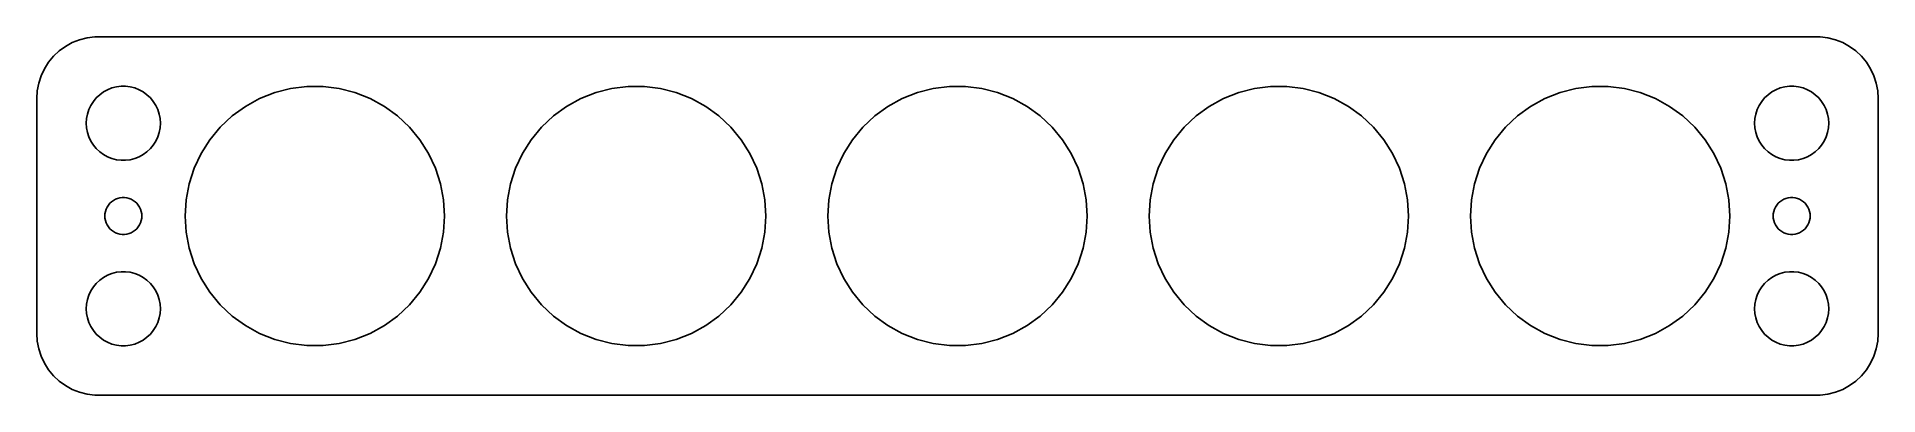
# Model space of a CAD drawing. Header units: metres. Extents: x -74 to 74, y -14 to 14.
import ezdxf

# ---------------------------------------------------------------- set-up
doc = ezdxf.new("R2010")
doc.units = ezdxf.units.M

msp = doc.modelspace()

# ---------------------------------------------------------------- linework, layer by layer
for p, q in [((-72.1791, 13.7216), (-72.6871, 13.3526)), ((-71.6289, 14.0241), (-72.1791, 13.7216)), ((-71.0451, 14.2553), (-71.6289, 14.0241)), ((-70.4369, 14.4114), (-71.0451, 14.2553)), ((-69.8139, 14.4901), (-70.4369, 14.4114)), ((69.8139, 14.4901), (-69.8139, 14.4901)), ((70.4369, 14.4114), (69.8139, 14.4901)), ((71.0451, 14.2553), (70.4369, 14.4114)), ((71.6289, 14.0241), (71.0451, 14.2553)), ((72.1791, 13.7216), (71.6289, 14.0241)), ((72.6871, 13.3526), (72.1791, 13.7216)), ((-73.5451, 12.4389), (-73.8815, 11.9088)), ((-73.1448, 12.9227), (-73.5451, 12.4389)), ((-72.6871, 13.3526), (-73.1448, 12.9227)), ((73.1448, 12.9227), (72.6871, 13.3526)), ((73.5451, 12.4389), (73.1448, 12.9227)), ((73.8815, 11.9088), (73.5451, 12.4389)), ((-74.3429, 10.7434), (-74.4606, 10.1267)), ((-74.1489, 11.3406), (-74.3429, 10.7434)), ((-73.8815, 11.9088), (-74.1489, 11.3406)), ((-68.427, 10.3532), (-68.0621, 10.4469)), ((-68.0621, 10.4469), (-67.6884, 10.4941)), ((-67.6884, 10.4941), (-67.3116, 10.4941)), ((-67.3116, 10.4941), (-66.9379, 10.4469)), ((-66.9379, 10.4469), (-66.573, 10.3532)), ((-53.9675, 10.314), (-52.6593, 10.4793)), ((-52.6593, 10.4793), (-51.3407, 10.4793)), ((-51.3407, 10.4793), (-50.0325, 10.314)), ((-27.9675, 10.314), (-26.6593, 10.4793)), ((-26.6593, 10.4793), (-25.3407, 10.4793)), ((-25.3407, 10.4793), (-24.0325, 10.314)), ((-1.9675, 10.314), (-0.659286, 10.4793)), ((-0.659286, 10.4793), (0.659286, 10.4793)), ((0.659286, 10.4793), (1.9675, 10.314)), ((24.0325, 10.314), (25.3407, 10.4793)), ((25.3407, 10.4793), (26.6593, 10.4793)), ((26.6593, 10.4793), (27.9675, 10.314)), ((50.0325, 10.314), (51.3407, 10.4793)), ((51.3407, 10.4793), (52.6593, 10.4793)), ((52.6593, 10.4793), (53.9675, 10.314)), ((66.573, 10.3532), (66.9379, 10.4469)), ((66.9379, 10.4469), (67.3116, 10.4941)), ((67.3116, 10.4941), (67.6884, 10.4941)), ((67.6884, 10.4941), (68.0621, 10.4469)), ((68.0621, 10.4469), (68.427, 10.3532)), ((74.1489, 11.3406), (73.8815, 11.9088)), ((74.3429, 10.7434), (74.1489, 11.3406)), ((74.4606, 10.1267), (74.3429, 10.7434)), ((-74.4606, 10.1267), (-74.5, 9.5)), ((-74.5, 9.5), (-74.5, -9.5)), ((-70.2893, 8.60437), (-70.1289, 8.94525)), ((-70.1289, 8.94525), (-69.927, 9.26335)), ((-69.927, 9.26335), (-69.6869, 9.55363)), ((-69.6869, 9.55363), (-69.4123, 9.81154)), ((-69.4123, 9.81154), (-69.1075, 10.033)), ((-69.1075, 10.033), (-68.7773, 10.2145)), ((-68.7773, 10.2145), (-68.427, 10.3532)), ((-66.573, 10.3532), (-66.2227, 10.2145)), ((-66.2227, 10.2145), (-65.8925, 10.033)), ((-65.8925, 10.033), (-65.5877, 9.81154)), ((-65.5877, 9.81154), (-65.3131, 9.55363)), ((-65.3131, 9.55363), (-65.073, 9.26335)), ((-65.073, 9.26335), (-64.8711, 8.94525)), ((-64.8711, 8.94525), (-64.7107, 8.60437)), ((-57.6262, 8.86543), (-56.4707, 9.50067)), ((-56.4707, 9.50067), (-55.2447, 9.98608)), ((-55.2447, 9.98608), (-53.9675, 10.314)), ((-50.0325, 10.314), (-48.7553, 9.98608)), ((-48.7553, 9.98608), (-47.5293, 9.50067)), ((-47.5293, 9.50067), (-46.3738, 8.86543)), ((-31.6262, 8.86543), (-30.4707, 9.50067)), ((-30.4707, 9.50067), (-29.2447, 9.98608)), ((-29.2447, 9.98608), (-27.9675, 10.314)), ((-24.0325, 10.314), (-22.7553, 9.98608)), ((-22.7553, 9.98608), (-21.5293, 9.50067)), ((-21.5293, 9.50067), (-20.3738, 8.86543)), ((-5.62617, 8.86543), (-4.47067, 9.50067)), ((-4.47067, 9.50067), (-3.24467, 9.98608)), ((-3.24467, 9.98608), (-1.9675, 10.314)), ((1.9675, 10.314), (3.24467, 9.98608)), ((3.24467, 9.98608), (4.47067, 9.50067)), ((4.47067, 9.50067), (5.62617, 8.86543)), ((20.3738, 8.86543), (21.5293, 9.50067)), ((21.5293, 9.50067), (22.7553, 9.98608)), ((22.7553, 9.98608), (24.0325, 10.314)), ((27.9675, 10.314), (29.2447, 9.98608)), ((29.2447, 9.98608), (30.4707, 9.50067)), ((30.4707, 9.50067), (31.6262, 8.86543)), ((46.3738, 8.86543), (47.5293, 9.50067)), ((47.5293, 9.50067), (48.7553, 9.98608)), ((48.7553, 9.98608), (50.0325, 10.314)), ((53.9675, 10.314), (55.2447, 9.98608)), ((55.2447, 9.98608), (56.4707, 9.50067)), ((56.4707, 9.50067), (57.6262, 8.86543)), ((64.7107, 8.60437), (64.8711, 8.94525)), ((64.8711, 8.94525), (65.073, 9.26335)), ((65.073, 9.26335), (65.3131, 9.55363)), ((65.3131, 9.55363), (65.5877, 9.81154)), ((65.5877, 9.81154), (65.8925, 10.033)), ((65.8925, 10.033), (66.2227, 10.2145)), ((66.2227, 10.2145), (66.573, 10.3532)), ((68.427, 10.3532), (68.7773, 10.2145)), ((68.7773, 10.2145), (69.1075, 10.033)), ((69.1075, 10.033), (69.4123, 9.81154)), ((69.4123, 9.81154), (69.6869, 9.55363)), ((69.6869, 9.55363), (69.927, 9.26335)), ((69.927, 9.26335), (70.1289, 8.94525)), ((70.1289, 8.94525), (70.2893, 8.60437)), ((74.5, 9.5), (74.4606, 10.1267)), ((74.5, -9.5), (74.5, 9.5)), ((-70.5, 7.5), (-70.4763, 7.87599)), ((-70.4763, 7.12399), (-70.5, 7.5)), ((-70.4763, 7.87599), (-70.4057, 8.24606)), ((-70.4057, 8.24606), (-70.2893, 8.60437)), ((-64.7107, 8.60437), (-64.5943, 8.24606)), ((-64.5943, 8.24606), (-64.5237, 7.87599)), ((-64.5237, 7.87599), (-64.5, 7.5)), ((-64.5, 7.5), (-64.5237, 7.12399)), ((-59.6542, 7.18774), (-58.6929, 8.09038)), ((-58.6929, 8.09038), (-57.6262, 8.86543)), ((-46.3738, 8.86543), (-45.307, 8.09038)), ((-45.307, 8.09038), (-44.3458, 7.18774)), ((-33.6542, 7.18774), (-32.6929, 8.09038)), ((-32.6929, 8.09038), (-31.6262, 8.86543)), ((-20.3738, 8.86543), (-19.307, 8.09038)), ((-19.307, 8.09038), (-18.3458, 7.18774)), ((-7.65416, 7.18774), (-6.69295, 8.09038)), ((-6.69295, 8.09038), (-5.62617, 8.86543)), ((5.62617, 8.86543), (6.69295, 8.09038)), ((6.69295, 8.09038), (7.65416, 7.18774)), ((18.3458, 7.18774), (19.307, 8.09038)), ((19.307, 8.09038), (20.3738, 8.86543)), ((31.6262, 8.86543), (32.6929, 8.09038)), ((32.6929, 8.09038), (33.6542, 7.18774)), ((44.3458, 7.18774), (45.307, 8.09038)), ((45.307, 8.09038), (46.3738, 8.86543)), ((57.6262, 8.86543), (58.6929, 8.09038)), ((58.6929, 8.09038), (59.6542, 7.18774)), ((64.5, 7.5), (64.5237, 7.87599)), ((64.5237, 7.12399), (64.5, 7.5)), ((64.5237, 7.87599), (64.5943, 8.24606)), ((64.5943, 8.24606), (64.7107, 8.60437)), ((70.2893, 8.60437), (70.4057, 8.24606)), ((70.4057, 8.24606), (70.4763, 7.87599)), ((70.4763, 7.87599), (70.5, 7.5)), ((70.5, 7.5), (70.4763, 7.12399)), ((-70.4057, 6.75392), (-70.4763, 7.12399)), ((-70.2893, 6.39561), (-70.4057, 6.75392)), ((-70.1289, 6.05473), (-70.2893, 6.39561)), ((-69.927, 5.73663), (-70.1289, 6.05473)), ((-64.8711, 6.05473), (-65.073, 5.73663)), ((-64.7107, 6.39561), (-64.8711, 6.05473)), ((-64.5943, 6.75392), (-64.7107, 6.39561)), ((-64.5237, 7.12399), (-64.5943, 6.75392)), ((-61.2012, 5.05841), (-60.4947, 6.17174)), ((-60.4947, 6.17174), (-59.6542, 7.18774)), ((-44.3458, 7.18774), (-43.5053, 6.17174)), ((-43.5053, 6.17174), (-42.7988, 5.05841)), ((-35.2012, 5.05841), (-34.4947, 6.17174)), ((-34.4947, 6.17174), (-33.6542, 7.18774)), ((-18.3458, 7.18774), (-17.5053, 6.17174)), ((-17.5053, 6.17174), (-16.7988, 5.05841)), ((-9.20122, 5.05841), (-8.49467, 6.17174)), ((-8.49467, 6.17174), (-7.65416, 7.18774)), ((7.65416, 7.18774), (8.49467, 6.17174)), ((8.49467, 6.17174), (9.20122, 5.05841)), ((16.7988, 5.05841), (17.5053, 6.17174)), ((17.5053, 6.17174), (18.3458, 7.18774)), ((33.6542, 7.18774), (34.4947, 6.17174)), ((34.4947, 6.17174), (35.2012, 5.05841)), ((42.7988, 5.05841), (43.5053, 6.17174)), ((43.5053, 6.17174), (44.3458, 7.18774)), ((59.6542, 7.18774), (60.4947, 6.17174)), ((60.4947, 6.17174), (61.2012, 5.05841)), ((64.5943, 6.75392), (64.5237, 7.12399)), ((64.7107, 6.39561), (64.5943, 6.75392)), ((64.8711, 6.05473), (64.7107, 6.39561)), ((65.073, 5.73663), (64.8711, 6.05473)), ((70.1289, 6.05473), (69.927, 5.73663)), ((70.2893, 6.39561), (70.1289, 6.05473)), ((70.4057, 6.75392), (70.2893, 6.39561)), ((70.4763, 7.12399), (70.4057, 6.75392)), ((-69.6869, 5.44635), (-69.927, 5.73663)), ((-69.4123, 5.18845), (-69.6869, 5.44635)), ((-69.1075, 4.96701), (-69.4123, 5.18845)), ((-68.7773, 4.78551), (-69.1075, 4.96701)), ((-68.427, 4.64682), (-68.7773, 4.78551)), ((-68.0621, 4.55313), (-68.427, 4.64682)), ((-67.6884, 4.50591), (-68.0621, 4.55313)), ((-67.3116, 4.50591), (-67.6884, 4.50591)), ((-66.9379, 4.55313), (-67.3116, 4.50591)), ((-66.573, 4.64682), (-66.9379, 4.55313)), ((-66.2227, 4.78551), (-66.573, 4.64682)), ((-65.8925, 4.96701), (-66.2227, 4.78551)), ((-65.5877, 5.18845), (-65.8925, 4.96701)), ((-65.3131, 5.44635), (-65.5877, 5.18845)), ((-65.073, 5.73663), (-65.3131, 5.44635)), ((-61.7626, 3.8653), (-61.2012, 5.05841)), ((-42.7988, 5.05841), (-42.2373, 3.8653)), ((-35.7626, 3.8653), (-35.2012, 5.05841)), ((-16.7988, 5.05841), (-16.2373, 3.8653)), ((-9.76265, 3.8653), (-9.20122, 5.05841)), ((9.20122, 5.05841), (9.76265, 3.8653)), ((16.2373, 3.8653), (16.7988, 5.05841)), ((35.2012, 5.05841), (35.7626, 3.8653)), ((42.2373, 3.8653), (42.7988, 5.05841)), ((61.2012, 5.05841), (61.7626, 3.8653)), ((65.3131, 5.44635), (65.073, 5.73663)), ((65.5877, 5.18845), (65.3131, 5.44635)), ((65.8925, 4.96701), (65.5877, 5.18845)), ((66.2227, 4.78551), (65.8925, 4.96701)), ((66.573, 4.64682), (66.2227, 4.78551)), ((66.9379, 4.55313), (66.573, 4.64682)), ((67.3116, 4.50591), (66.9379, 4.55313)), ((67.6884, 4.50591), (67.3116, 4.50591)), ((68.0621, 4.55313), (67.6884, 4.50591)), ((68.427, 4.64682), (68.0621, 4.55313)), ((68.7773, 4.78551), (68.427, 4.64682)), ((69.1075, 4.96701), (68.7773, 4.78551)), ((69.4123, 5.18845), (69.1075, 4.96701)), ((69.6869, 5.44635), (69.4123, 5.18845)), ((69.927, 5.73663), (69.6869, 5.44635)), ((-62.1701, 2.61124), (-61.7626, 3.8653)), ((-42.2373, 3.8653), (-41.8299, 2.61124)), ((-36.1701, 2.61124), (-35.7626, 3.8653)), ((-16.2373, 3.8653), (-15.8299, 2.61124)), ((-10.1701, 2.61124), (-9.76265, 3.8653)), ((9.76265, 3.8653), (10.1701, 2.61124)), ((15.8299, 2.61124), (16.2373, 3.8653)), ((35.7626, 3.8653), (36.1701, 2.61124)), ((41.8299, 2.61124), (42.2373, 3.8653)), ((61.7626, 3.8653), (62.1701, 2.61124)), ((-67.7811, 1.47342), (-67.5942, 1.49704)), ((-67.5942, 1.49704), (-67.4058, 1.49704)), ((-67.4058, 1.49704), (-67.2189, 1.47342)), ((-62.4172, 1.31599), (-62.1701, 2.61124)), ((-41.8299, 2.61124), (-41.5828, 1.31599)), ((-36.4172, 1.31599), (-36.1701, 2.61124)), ((-15.8299, 2.61124), (-15.5828, 1.31599)), ((-10.4172, 1.31599), (-10.1701, 2.61124)), ((10.1701, 2.61124), (10.4172, 1.31599)), ((15.5828, 1.31599), (15.8299, 2.61124)), ((36.1701, 2.61124), (36.4172, 1.31599)), ((41.5828, 1.31599), (41.8299, 2.61124)), ((62.1701, 2.61124), (62.4172, 1.31599)), ((67.2189, 1.47342), (67.4058, 1.49704)), ((67.4058, 1.49704), (67.5942, 1.49704)), ((67.5942, 1.49704), (67.7811, 1.47342)), ((-69, 0), (-68.9882, 0.187988)), ((-68.9882, -0.187988), (-69, 0)), ((-68.9882, 0.187988), (-68.9529, 0.373032)), ((-68.9529, 0.373032), (-68.8947, 0.552185)), ((-68.8947, 0.552185), (-68.8145, 0.722626)), ((-68.8145, 0.722626), (-68.7135, 0.881668)), ((-68.7135, 0.881668), (-68.5934, 1.02681)), ((-68.5934, 1.02681), (-68.4561, 1.15576)), ((-68.4561, 1.15576), (-68.3037, 1.26648)), ((-68.3037, 1.26648), (-68.1387, 1.35724)), ((-68.1387, 1.35724), (-67.9635, 1.42657)), ((-67.9635, 1.42657), (-67.7811, 1.47342)), ((-67.2189, 1.47342), (-67.0365, 1.42657)), ((-67.0365, 1.42657), (-66.8613, 1.35724)), ((-66.8613, 1.35724), (-66.6963, 1.26648)), ((-66.6963, 1.26648), (-66.5439, 1.15576)), ((-66.5439, 1.15576), (-66.4065, 1.02681)), ((-66.4065, 1.02681), (-66.2865, 0.881668)), ((-66.2865, 0.881668), (-66.1855, 0.722626)), ((-66.1855, 0.722626), (-66.1053, 0.552185)), ((-66.1053, 0.552185), (-66.0471, 0.373032)), ((-66.0471, 0.373032), (-66.0118, 0.187988)), ((-66.0118, 0.187988), (-66, 0)), ((-66, 0), (-66.0118, -0.187988)), ((-62.5, 0), (-62.4172, 1.31599)), ((-62.4172, -1.31599), (-62.5, 0)), ((-41.5828, 1.31599), (-41.5, 0)), ((-41.5, 0), (-41.5828, -1.31599)), ((-36.5, 0), (-36.4172, 1.31599)), ((-36.4172, -1.31599), (-36.5, 0)), ((-15.5828, 1.31599), (-15.5, 0)), ((-15.5, 0), (-15.5828, -1.31599)), ((-10.5, 0), (-10.4172, 1.31599)), ((-10.4172, -1.31599), (-10.5, 0)), ((10.4172, 1.31599), (10.5, 0)), ((10.5, 0), (10.4172, -1.31599)), ((15.5, 0), (15.5828, 1.31599)), ((15.5828, -1.31599), (15.5, 0)), ((36.4172, 1.31599), (36.5, 0)), ((36.5, 0), (36.4172, -1.31599)), ((41.5, 0), (41.5828, 1.31599)), ((41.5828, -1.31599), (41.5, 0)), ((62.4172, 1.31599), (62.5, 0)), ((62.5, 0), (62.4172, -1.31599)), ((66, 0), (66.0118, 0.187988)), ((66.0118, -0.187988), (66, 0)), ((66.0118, 0.187988), (66.0471, 0.373032)), ((66.0471, 0.373032), (66.1053, 0.552185)), ((66.1053, 0.552185), (66.1855, 0.722626)), ((66.1855, 0.722626), (66.2865, 0.881668)), ((66.2865, 0.881668), (66.4065, 1.02681)), ((66.4065, 1.02681), (66.5439, 1.15576)), ((66.5439, 1.15576), (66.6963, 1.26648)), ((66.6963, 1.26648), (66.8613, 1.35724)), ((66.8613, 1.35724), (67.0365, 1.42657)), ((67.0365, 1.42657), (67.2189, 1.47342)), ((67.7811, 1.47342), (67.9635, 1.42657)), ((67.9635, 1.42657), (68.1387, 1.35724)), ((68.1387, 1.35724), (68.3037, 1.26648)), ((68.3037, 1.26648), (68.4561, 1.15576)), ((68.4561, 1.15576), (68.5934, 1.02681)), ((68.5934, 1.02681), (68.7135, 0.881668)), ((68.7135, 0.881668), (68.8145, 0.722626)), ((68.8145, 0.722626), (68.8947, 0.552185)), ((68.8947, 0.552185), (68.9529, 0.373032)), ((68.9529, 0.373032), (68.9882, 0.187988)), ((68.9882, 0.187988), (69, 0)), ((69, 0), (68.9882, -0.187988)), ((-68.9529, -0.373032), (-68.9882, -0.187988)), ((-68.8947, -0.552185), (-68.9529, -0.373032)), ((-68.8145, -0.722626), (-68.8947, -0.552185)), ((-68.7135, -0.881668), (-68.8145, -0.722626)), ((-68.5934, -1.02681), (-68.7135, -0.881668)), ((-68.4561, -1.15576), (-68.5934, -1.02681)), ((-68.3037, -1.26648), (-68.4561, -1.15576)), ((-68.1387, -1.35724), (-68.3037, -1.26648)), ((-67.9635, -1.42657), (-68.1387, -1.35724)), ((-67.7811, -1.47342), (-67.9635, -1.42657)), ((-67.5942, -1.49704), (-67.7811, -1.47342)), ((-67.2189, -1.47342), (-67.4058, -1.49704)), ((-67.0365, -1.42657), (-67.2189, -1.47342)), ((-66.8613, -1.35724), (-67.0365, -1.42657)), ((-66.6963, -1.26648), (-66.8613, -1.35724)), ((-66.5439, -1.15576), (-66.6963, -1.26648)), ((-66.4065, -1.02681), (-66.5439, -1.15576)), ((-66.2865, -0.881668), (-66.4065, -1.02681)), ((-66.1855, -0.722626), (-66.2865, -0.881668)), ((-66.1053, -0.552185), (-66.1855, -0.722626)), ((-66.0471, -0.373032), (-66.1053, -0.552185)), ((-66.0118, -0.187988), (-66.0471, -0.373032)), ((-62.1701, -2.61124), (-62.4172, -1.31599)), ((-41.5828, -1.31599), (-41.8299, -2.61124)), ((-36.1701, -2.61124), (-36.4172, -1.31599)), ((-15.5828, -1.31599), (-15.8299, -2.61124)), ((-10.1701, -2.61124), (-10.4172, -1.31599)), ((10.4172, -1.31599), (10.1701, -2.61124)), ((15.8299, -2.61124), (15.5828, -1.31599)), ((36.4172, -1.31599), (36.1701, -2.61124)), ((41.8299, -2.61124), (41.5828, -1.31599)), ((62.4172, -1.31599), (62.1701, -2.61124)), ((66.0471, -0.373032), (66.0118, -0.187988)), ((66.1053, -0.552185), (66.0471, -0.373032)), ((66.1855, -0.722626), (66.1053, -0.552185)), ((66.2865, -0.881668), (66.1855, -0.722626)), ((66.4065, -1.02681), (66.2865, -0.881668)), ((66.5439, -1.15576), (66.4065, -1.02681)), ((66.6963, -1.26648), (66.5439, -1.15576)), ((66.8613, -1.35724), (66.6963, -1.26648)), ((67.0365, -1.42657), (66.8613, -1.35724)), ((67.2189, -1.47342), (67.0365, -1.42657)), ((67.4058, -1.49704), (67.2189, -1.47342)), ((67.7811, -1.47342), (67.5942, -1.49704)), ((67.9635, -1.42657), (67.7811, -1.47342)), ((68.1387, -1.35724), (67.9635, -1.42657)), ((68.3037, -1.26648), (68.1387, -1.35724)), ((68.4561, -1.15576), (68.3037, -1.26648)), ((68.5934, -1.02681), (68.4561, -1.15576)), ((68.7135, -0.881668), (68.5934, -1.02681)), ((68.8145, -0.722626), (68.7135, -0.881668)), ((68.8947, -0.552185), (68.8145, -0.722626)), ((68.9529, -0.373032), (68.8947, -0.552185)), ((68.9882, -0.187988), (68.9529, -0.373032)), ((-67.4058, -1.49704), (-67.5942, -1.49704)), ((-61.7626, -3.8653), (-62.1701, -2.61124)), ((-41.8299, -2.61124), (-42.2373, -3.8653)), ((-35.7626, -3.8653), (-36.1701, -2.61124)), ((-15.8299, -2.61124), (-16.2373, -3.8653)), ((-9.76265, -3.8653), (-10.1701, -2.61124)), ((10.1701, -2.61124), (9.76265, -3.8653)), ((16.2373, -3.8653), (15.8299, -2.61124)), ((36.1701, -2.61124), (35.7626, -3.8653)), ((42.2373, -3.8653), (41.8299, -2.61124)), ((62.1701, -2.61124), (61.7626, -3.8653)), ((67.5942, -1.49704), (67.4058, -1.49704)), ((-61.2012, -5.05841), (-61.7626, -3.8653)), ((-42.2373, -3.8653), (-42.7988, -5.05841)), ((-35.2012, -5.05841), (-35.7626, -3.8653)), ((-16.2373, -3.8653), (-16.7988, -5.05841)), ((-9.20122, -5.05841), (-9.76265, -3.8653)), ((9.76265, -3.8653), (9.20122, -5.05841)), ((16.7988, -5.05841), (16.2373, -3.8653)), ((35.7626, -3.8653), (35.2012, -5.05841)), ((42.7988, -5.05841), (42.2373, -3.8653)), ((61.7626, -3.8653), (61.2012, -5.05841)), ((-70.1289, -6.05473), (-69.927, -5.73663)), ((-69.927, -5.73663), (-69.6869, -5.44635)), ((-69.6869, -5.44635), (-69.4123, -5.18845)), ((-69.4123, -5.18845), (-69.1075, -4.96701)), ((-69.1075, -4.96701), (-68.7773, -4.78551)), ((-68.7773, -4.78551), (-68.427, -4.64682)), ((-68.427, -4.64682), (-68.0621, -4.55313)), ((-68.0621, -4.55313), (-67.6884, -4.50591)), ((-67.6884, -4.50591), (-67.3116, -4.50591)), ((-67.3116, -4.50591), (-66.9379, -4.55313)), ((-66.9379, -4.55313), (-66.573, -4.64682)), ((-66.573, -4.64682), (-66.2227, -4.78551)), ((-66.2227, -4.78551), (-65.8925, -4.96701)), ((-65.8925, -4.96701), (-65.5877, -5.18845)), ((-65.5877, -5.18845), (-65.3131, -5.44635)), ((-65.3131, -5.44635), (-65.073, -5.73663)), ((-65.073, -5.73663), (-64.8711, -6.05473)), ((-60.4947, -6.17174), (-61.2012, -5.05841)), ((-42.7988, -5.05841), (-43.5053, -6.17174)), ((-34.4947, -6.17174), (-35.2012, -5.05841)), ((-16.7988, -5.05841), (-17.5053, -6.17174)), ((-8.49467, -6.17174), (-9.20122, -5.05841)), ((9.20122, -5.05841), (8.49467, -6.17174)), ((17.5053, -6.17174), (16.7988, -5.05841)), ((35.2012, -5.05841), (34.4947, -6.17174)), ((43.5053, -6.17174), (42.7988, -5.05841)), ((61.2012, -5.05841), (60.4947, -6.17174)), ((64.8711, -6.05473), (65.073, -5.73663)), ((65.073, -5.73663), (65.3131, -5.44635)), ((65.3131, -5.44635), (65.5877, -5.18845)), ((65.5877, -5.18845), (65.8925, -4.96701)), ((65.8925, -4.96701), (66.2227, -4.78551)), ((66.2227, -4.78551), (66.573, -4.64682)), ((66.573, -4.64682), (66.9379, -4.55313)), ((66.9379, -4.55313), (67.3116, -4.50591)), ((67.3116, -4.50591), (67.6884, -4.50591)), ((67.6884, -4.50591), (68.0621, -4.55313)), ((68.0621, -4.55313), (68.427, -4.64682)), ((68.427, -4.64682), (68.7773, -4.78551)), ((68.7773, -4.78551), (69.1075, -4.96701)), ((69.1075, -4.96701), (69.4123, -5.18845)), ((69.4123, -5.18845), (69.6869, -5.44635)), ((69.6869, -5.44635), (69.927, -5.73663)), ((69.927, -5.73663), (70.1289, -6.05473)), ((-70.5, -7.5), (-70.4763, -7.12399)), ((-70.4763, -7.12399), (-70.4057, -6.75392)), ((-70.4057, -6.75392), (-70.2893, -6.39561)), ((-70.2893, -6.39561), (-70.1289, -6.05473)), ((-64.8711, -6.05473), (-64.7107, -6.39561)), ((-64.7107, -6.39561), (-64.5943, -6.75392)), ((-64.5943, -6.75392), (-64.5237, -7.12399)), ((-64.5237, -7.12399), (-64.5, -7.5)), ((-59.6542, -7.18774), (-60.4947, -6.17174)), ((-58.6929, -8.09038), (-59.6542, -7.18774)), ((-44.3458, -7.18774), (-45.307, -8.09038)), ((-43.5053, -6.17174), (-44.3458, -7.18774)), ((-33.6542, -7.18774), (-34.4947, -6.17174)), ((-32.6929, -8.09038), (-33.6542, -7.18774)), ((-18.3458, -7.18774), (-19.307, -8.09038)), ((-17.5053, -6.17174), (-18.3458, -7.18774)), ((-7.65416, -7.18774), (-8.49467, -6.17174)), ((-6.69295, -8.09038), (-7.65416, -7.18774)), ((7.65416, -7.18774), (6.69295, -8.09038)), ((8.49467, -6.17174), (7.65416, -7.18774)), ((18.3458, -7.18774), (17.5053, -6.17174)), ((19.307, -8.09038), (18.3458, -7.18774)), ((33.6542, -7.18774), (32.6929, -8.09038)), ((34.4947, -6.17174), (33.6542, -7.18774)), ((44.3458, -7.18774), (43.5053, -6.17174)), ((45.307, -8.09038), (44.3458, -7.18774)), ((59.6542, -7.18774), (58.6929, -8.09038)), ((60.4947, -6.17174), (59.6542, -7.18774)), ((64.5, -7.5), (64.5237, -7.12399)), ((64.5237, -7.12399), (64.5943, -6.75392)), ((64.5943, -6.75392), (64.7107, -6.39561)), ((64.7107, -6.39561), (64.8711, -6.05473)), ((70.1289, -6.05473), (70.2893, -6.39561)), ((70.2893, -6.39561), (70.4057, -6.75392)), ((70.4057, -6.75392), (70.4763, -7.12399)), ((70.4763, -7.12399), (70.5, -7.5)), ((-70.4763, -7.87599), (-70.5, -7.5)), ((-70.4057, -8.24606), (-70.4763, -7.87599)), ((-70.2893, -8.60437), (-70.4057, -8.24606)), ((-70.1289, -8.94525), (-70.2893, -8.60437)), ((-64.7107, -8.60437), (-64.8711, -8.94525)), ((-64.5943, -8.24606), (-64.7107, -8.60437)), ((-64.5237, -7.87599), (-64.5943, -8.24606)), ((-64.5, -7.5), (-64.5237, -7.87599)), ((-57.6262, -8.86543), (-58.6929, -8.09038)), ((-56.4707, -9.50067), (-57.6262, -8.86543)), ((-46.3738, -8.86543), (-47.5293, -9.50067)), ((-45.307, -8.09038), (-46.3738, -8.86543)), ((-31.6262, -8.86543), (-32.6929, -8.09038)), ((-30.4707, -9.50067), (-31.6262, -8.86543)), ((-20.3738, -8.86543), (-21.5293, -9.50067)), ((-19.307, -8.09038), (-20.3738, -8.86543)), ((-5.62617, -8.86543), (-6.69295, -8.09038)), ((-4.47067, -9.50067), (-5.62617, -8.86543)), ((5.62617, -8.86543), (4.47067, -9.50067)), ((6.69295, -8.09038), (5.62617, -8.86543)), ((20.3738, -8.86543), (19.307, -8.09038)), ((21.5293, -9.50067), (20.3738, -8.86543)), ((31.6262, -8.86543), (30.4707, -9.50067)), ((32.6929, -8.09038), (31.6262, -8.86543)), ((46.3738, -8.86543), (45.307, -8.09038)), ((47.5293, -9.50067), (46.3738, -8.86543)), ((57.6262, -8.86543), (56.4707, -9.50067)), ((58.6929, -8.09038), (57.6262, -8.86543)), ((64.5237, -7.87599), (64.5, -7.5)), ((64.5943, -8.24606), (64.5237, -7.87599)), ((64.7107, -8.60437), (64.5943, -8.24606)), ((64.8711, -8.94525), (64.7107, -8.60437)), ((70.2893, -8.60437), (70.1289, -8.94525)), ((70.4057, -8.24606), (70.2893, -8.60437)), ((70.4763, -7.87599), (70.4057, -8.24606)), ((70.5, -7.5), (70.4763, -7.87599)), ((-74.5, -9.5), (-74.4606, -10.1267)), ((-74.4606, -10.1267), (-74.3429, -10.7434)), ((-69.927, -9.26335), (-70.1289, -8.94525)), ((-69.6869, -9.55363), (-69.927, -9.26335)), ((-69.4123, -9.81154), (-69.6869, -9.55363)), ((-69.1075, -10.033), (-69.4123, -9.81154)), ((-68.7773, -10.2145), (-69.1075, -10.033)), ((-68.427, -10.3532), (-68.7773, -10.2145)), ((-68.0621, -10.4469), (-68.427, -10.3532)), ((-66.573, -10.3532), (-66.9379, -10.4469)), ((-66.2227, -10.2145), (-66.573, -10.3532)), ((-65.8925, -10.033), (-66.2227, -10.2145)), ((-65.5877, -9.81154), (-65.8925, -10.033)), ((-65.3131, -9.55363), (-65.5877, -9.81154)), ((-65.073, -9.26335), (-65.3131, -9.55363)), ((-64.8711, -8.94525), (-65.073, -9.26335)), ((-55.2447, -9.98608), (-56.4707, -9.50067)), ((-53.9675, -10.314), (-55.2447, -9.98608)), ((-52.6593, -10.4793), (-53.9675, -10.314)), ((-50.0325, -10.314), (-51.3407, -10.4793)), ((-48.7553, -9.98608), (-50.0325, -10.314)), ((-47.5293, -9.50067), (-48.7553, -9.98608)), ((-29.2447, -9.98608), (-30.4707, -9.50067)), ((-27.9675, -10.314), (-29.2447, -9.98608)), ((-26.6593, -10.4793), (-27.9675, -10.314)), ((-24.0325, -10.314), (-25.3407, -10.4793)), ((-22.7553, -9.98608), (-24.0325, -10.314)), ((-21.5293, -9.50067), (-22.7553, -9.98608)), ((-3.24467, -9.98608), (-4.47067, -9.50067)), ((-1.9675, -10.314), (-3.24467, -9.98608)), ((-0.659286, -10.4793), (-1.9675, -10.314)), ((1.9675, -10.314), (0.659286, -10.4793)), ((3.24467, -9.98608), (1.9675, -10.314)), ((4.47067, -9.50067), (3.24467, -9.98608)), ((22.7553, -9.98608), (21.5293, -9.50067)), ((24.0325, -10.314), (22.7553, -9.98608)), ((25.3407, -10.4793), (24.0325, -10.314)), ((27.9675, -10.314), (26.6593, -10.4793)), ((29.2447, -9.98608), (27.9675, -10.314)), ((30.4707, -9.50067), (29.2447, -9.98608)), ((48.7553, -9.98608), (47.5293, -9.50067)), ((50.0325, -10.314), (48.7553, -9.98608)), ((51.3407, -10.4793), (50.0325, -10.314)), ((53.9675, -10.314), (52.6593, -10.4793)), ((55.2447, -9.98608), (53.9675, -10.314)), ((56.4707, -9.50067), (55.2447, -9.98608)), ((65.073, -9.26335), (64.8711, -8.94525)), ((65.3131, -9.55363), (65.073, -9.26335)), ((65.5877, -9.81154), (65.3131, -9.55363)), ((65.8925, -10.033), (65.5877, -9.81154)), ((66.2227, -10.2145), (65.8925, -10.033)), ((66.573, -10.3532), (66.2227, -10.2145)), ((66.9379, -10.4469), (66.573, -10.3532)), ((68.427, -10.3532), (68.0621, -10.4469)), ((68.7773, -10.2145), (68.427, -10.3532)), ((69.1075, -10.033), (68.7773, -10.2145)), ((69.4123, -9.81154), (69.1075, -10.033)), ((69.6869, -9.55363), (69.4123, -9.81154)), ((69.927, -9.26335), (69.6869, -9.55363)), ((70.1289, -8.94525), (69.927, -9.26335)), ((74.3429, -10.7434), (74.4606, -10.1267)), ((74.4606, -10.1267), (74.5, -9.5)), ((-74.3429, -10.7434), (-74.1489, -11.3406)), ((-74.1489, -11.3406), (-73.8815, -11.9088)), ((-73.8815, -11.9088), (-73.5451, -12.4389)), ((-67.6884, -10.4941), (-68.0621, -10.4469)), ((-67.3116, -10.4941), (-67.6884, -10.4941)), ((-66.9379, -10.4469), (-67.3116, -10.4941)), ((-51.3407, -10.4793), (-52.6593, -10.4793)), ((-25.3407, -10.4793), (-26.6593, -10.4793)), ((0.659286, -10.4793), (-0.659286, -10.4793)), ((26.6593, -10.4793), (25.3407, -10.4793)), ((52.6593, -10.4793), (51.3407, -10.4793)), ((67.3116, -10.4941), (66.9379, -10.4469)), ((67.6884, -10.4941), (67.3116, -10.4941)), ((68.0621, -10.4469), (67.6884, -10.4941)), ((73.5451, -12.4389), (73.8815, -11.9088)), ((73.8815, -11.9088), (74.1489, -11.3406)), ((74.1489, -11.3406), (74.3429, -10.7434)), ((-73.5451, -12.4389), (-73.1448, -12.9227)), ((-73.1448, -12.9227), (-72.6871, -13.3526)), ((-72.6871, -13.3526), (-72.1791, -13.7216)), ((72.1791, -13.7216), (72.6871, -13.3526)), ((72.6871, -13.3526), (73.1448, -12.9227)), ((73.1448, -12.9227), (73.5451, -12.4389)), ((-72.1791, -13.7216), (-71.6289, -14.0241)), ((-71.6289, -14.0241), (-71.0451, -14.2553)), ((-71.0451, -14.2553), (-70.4369, -14.4114)), ((-70.4369, -14.4114), (-69.8139, -14.4901)), ((-69.8139, -14.4901), (69.8139, -14.4901)), ((69.8139, -14.4901), (70.4369, -14.4114)), ((70.4369, -14.4114), (71.0451, -14.2553)), ((71.0451, -14.2553), (71.6289, -14.0241)), ((71.6289, -14.0241), (72.1791, -13.7216))]:
    msp.add_line(p, q)

doc.saveas('drawing.dxf')
